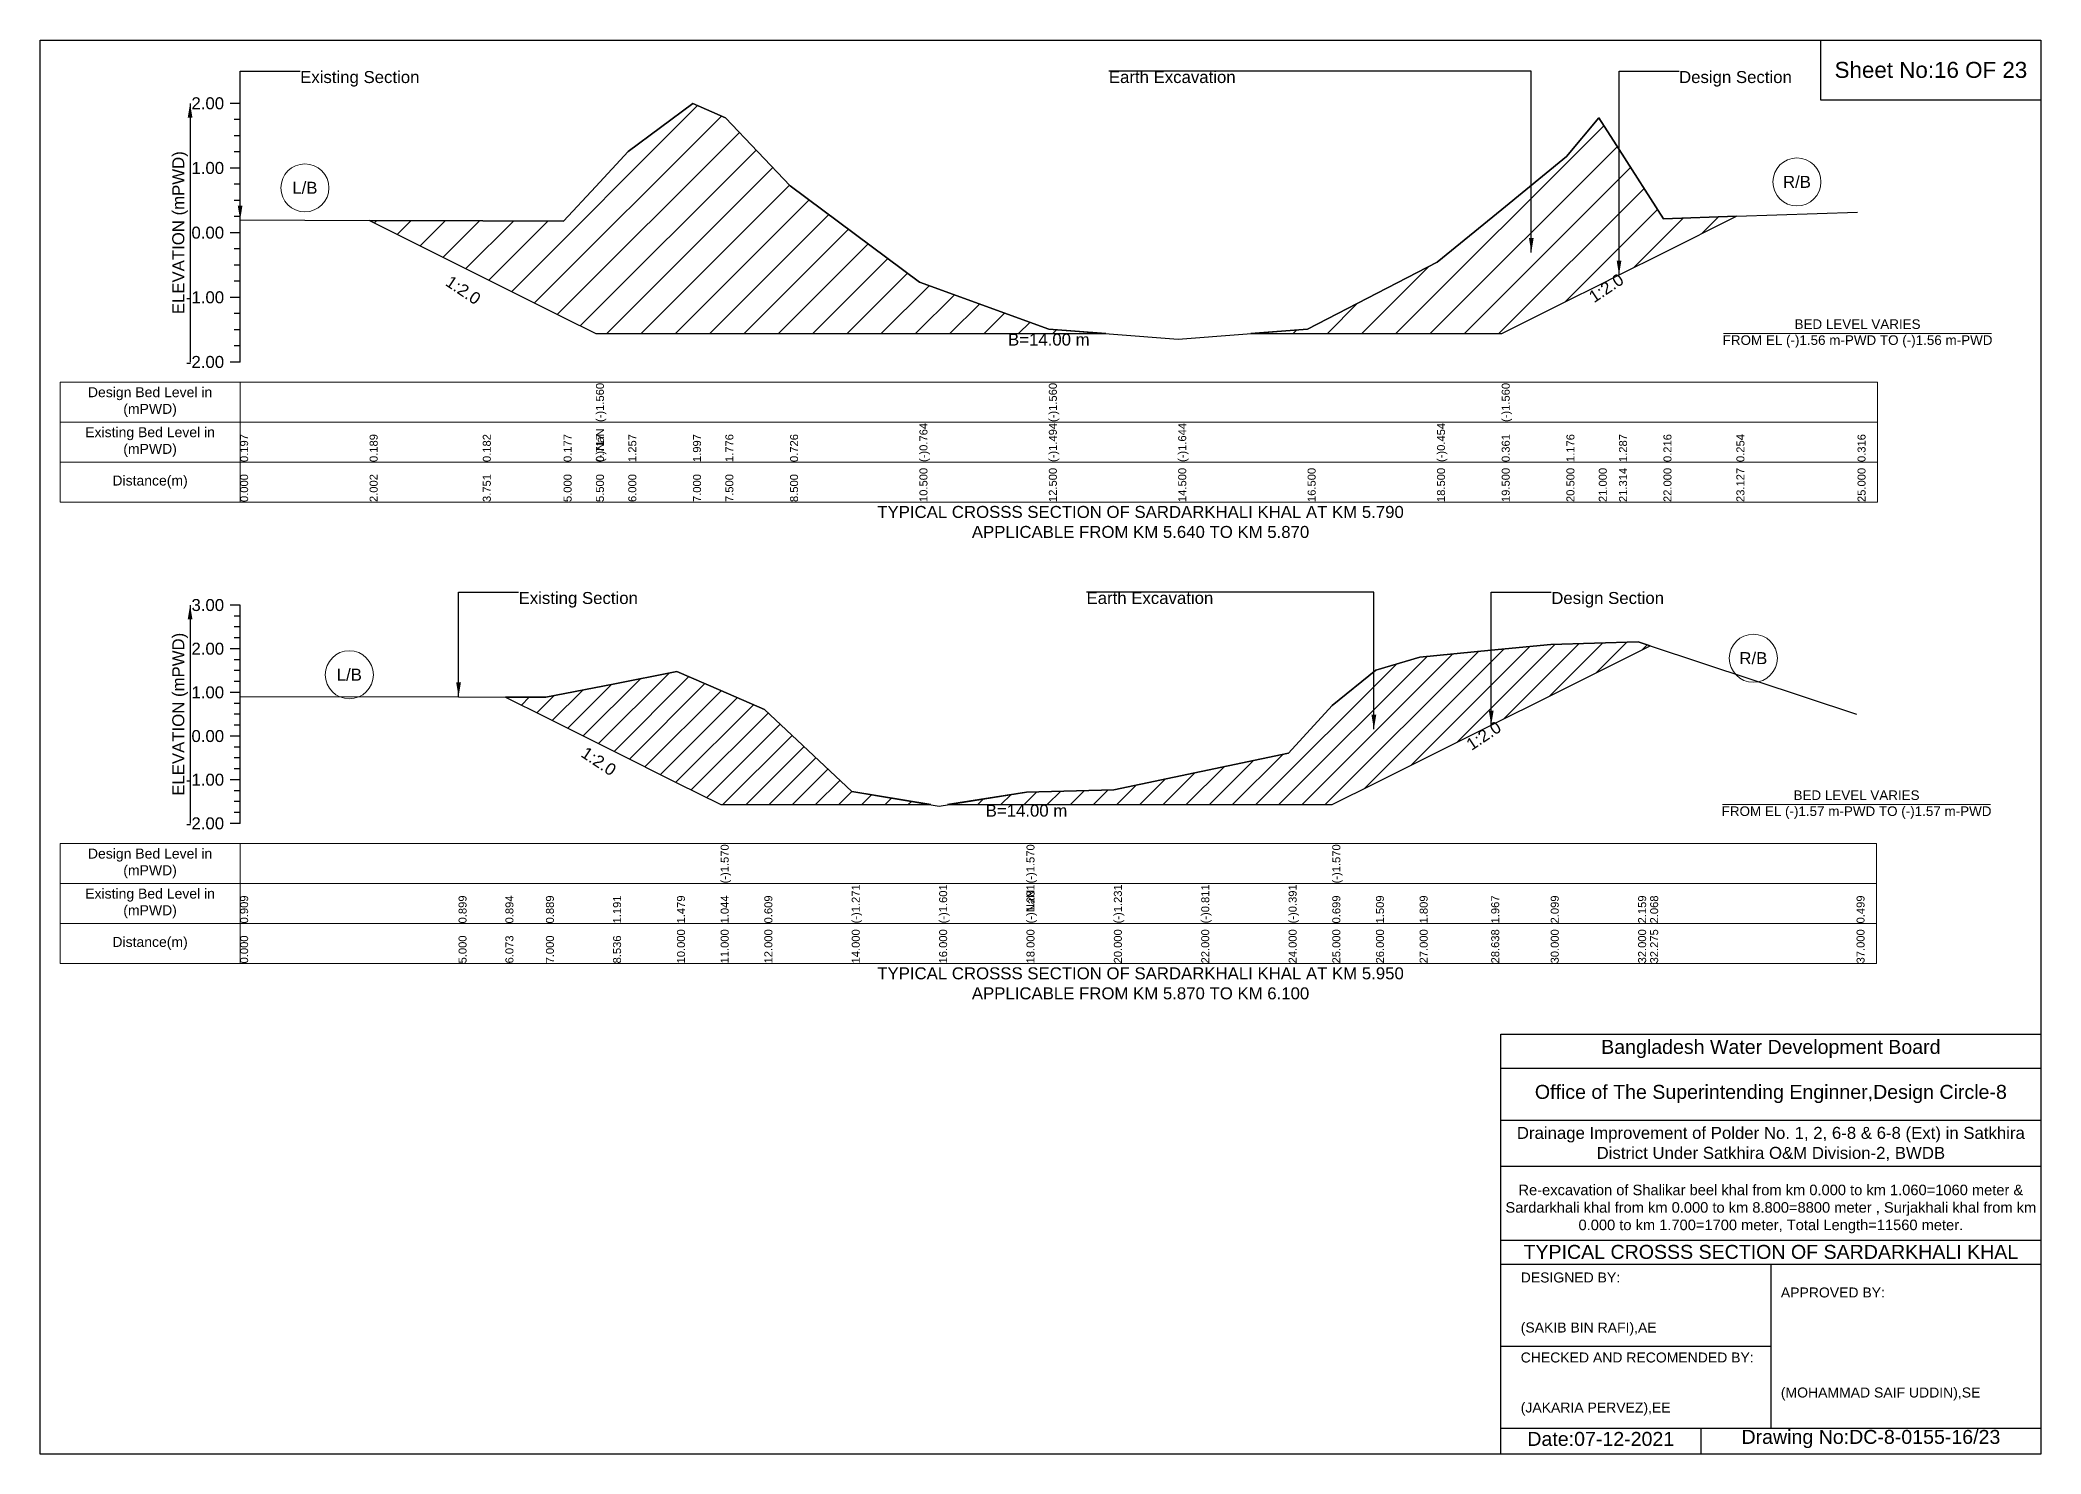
# Model space of a CAD drawing. Header units: inches. Extents: x 93000 to 506000, y -4242 to 0.
# Drawn here: x 250000 to 256000, y -4242 to 0 of the extents above; entities that cross this region are included whole.
import ezdxf

# ---------------------------------------------------------------- set-up
doc = ezdxf.new("R2010")
doc.units = ezdxf.units.IN
doc.header["$LTSCALE"] = 7
doc.header["$MEASUREMENT"] = 0
for name, color, linetype, lineweight in [('Cross section Data Border', 7, 'Continuous', 9), ('Cross Section Labels', 7, 'Continuous', 9), ('Existing_Bed_Level for Xsection', 7, 'Continuous', 25)]:
    doc.layers.add(name, color=color, linetype=linetype, lineweight=lineweight)
doc.styles.get("Standard").update_dxf_attribs({"font": 'arial.ttf'})
doc.dimstyles.get("Standard").update_dxf_attribs({"dimtxt": 0.18, "dimasz": 0.18, "dimexe": 0.18, "dimexo": 0.0625, "dimgap": 0.09, "dimtad": 0, "dimtih": 1, "dimtoh": 1, "dimdec": 4, "dimzin": 0, "dimdsep": 46, "dimtxsty": 'Standard', "dimcen": 0.09, "dimadec": 0, "dimazin": 0, "dimtfac": 1, "dimtdec": 4, "dimtofl": 0, "dimtmove": 0, "dimatfit": 3, "dimfxl": 1, "dimtolj": 1, "dimtzin": 0, "dimarcsym": 0})

msp = doc.modelspace()

# ---------------------------------------------------------------- hatches: boundary and pattern name
at = {"layer": 'Existing_Bed_Level for Xsection'}
h = msp.add_hatch(dxfattribs=at)
h.set_pattern_fill('ANSI31', color=256, scale=582, style=0)
h.paths.add_polyline_path([(250988.4, -541.4), (251327.7, -711.1), (251570, -832.2), (251667, -880.7), (251764, -880.7), (251958, -880.7), (252055, -880.7), (252249, -880.7), (252637, -880.7), (253025, -880.7), (253195.7, -880.7), (253025, -867.9), (252637, -726.3), (252249, -437.2), (252055, -233.5), (251958, -190.6), (251764, -334.2), (251667, -439), (251570, -543.7), (251327.7, -542.8)])
h = msp.add_hatch(dxfattribs=at)
h.set_pattern_fill('ANSI31', color=256, scale=582, style=0)
h.paths.add_polyline_path([(253630.3, -880.7), (253801, -880.7), (254189, -880.7), (254383, -880.7), (254577, -783.7), (254674, -735.2), (254734.8, -704.8), (254868, -638.2), (255086.7, -528.9), (254868, -536.2), (254734.8, -328.4), (254674, -233.5), (254577, -349.9), (254383, -508), (254189, -666.1), (253801, -867.9)])
h = msp.add_hatch(dxfattribs=at)
h.set_pattern_fill('ANSI31', color=256, scale=393, style=0)
h.paths.add_polyline_path([(252721.4, -2293.9), (252958, -2293.9), (253220, -2293.9), (253482, -2293.9), (253744, -2293.9), (253875, -2293.9), (254006, -2228.4), (254137, -2162.9), (254351.5, -2055.7), (254530, -1966.4), (254792, -1835.4), (254828.1, -1817.4), (254792, -1805.4), (254530, -1813.3), (254351.5, -1830.6), (254137, -1851.3), (254006, -1890.6), (253875, -1996.7), (253744, -2139.5), (253482, -2194.5), (253220, -2249.5), (252958, -2256.1)])
h = msp.add_hatch(dxfattribs=at)
h.set_pattern_fill('ANSI31', color=256, scale=393, style=0)
h.paths.add_polyline_path([(251395.5, -1971.2), (251517, -2031.9), (251718.3, -2132.6), (251910, -2228.4), (252041, -2293.9), (252172, -2293.9), (252434, -2293.9), (252671.4, -2293.9), (252434, -2254.8), (252172, -2008.5), (252041, -1951.5), (251910, -1894.5), (251718.3, -1932.2), (251517, -1971.8)])

# ---------------------------------------------------------------- linework, layer by layer
for points in [[(250000, 0), (256000, 0), (256000, -4242), (250000, -4242)], [(255340, 0), (256000, 0), (256000, -180), (255340, -180)]]:
    msp.add_lwpolyline(points, close=True)
for points in [[(254380, -4242), (254380, -2982), (256000, -2982)], [(254380, -3084), (256000, -3084)], [(254380, -3240), (256000, -3240)], [(254380, -3378), (256000, -3378)], [(254380, -3600), (256000, -3600)], [(254380, -3672), (256000, -3672)], [(255190, -3672), (255190, -4164)], [(254380, -3918), (255190, -3918)], [(254380, -4164), (256000, -4164)], [(254980, -4164), (254980, -4242)]]:
    msp.add_lwpolyline(points)
at = {"layer": 'Cross section Data Border'}
for points in [[(250060, -1026.1), (255510, -1026.1), (255510, -1386.1), (250060, -1386.1)], [(250060, -2410.3), (255507, -2410.3), (255507, -2770.3), (250060, -2770.3)]]:
    msp.add_lwpolyline(points, close=True, dxfattribs=at)
for points in [[(250600, -1026.1), (250600, -1386.1)], [(250060, -1146.1), (255510, -1146.1)], [(250060, -1266.1), (255510, -1266.1)], [(250600, -2410.3), (250600, -2770.3)], [(250060, -2530.3), (255507, -2530.3)], [(250060, -2650.3), (255507, -2650.3)]]:
    msp.add_lwpolyline(points, dxfattribs=at)
at = {"layer": 'Cross Section Labels'}
for points in [[(255048.1, -880.7), (255851.9, -880.7)], [(255045.1, -2293.9), (255848.9, -2293.9)]]:
    msp.add_lwpolyline(points, dxfattribs=at)
for centre in [(255268.3, -425.8), (250794.2, -443.6), (255137.5, -1854.7), (250927.5, -1904.3)]:
    msp.add_circle(centre, 72, dxfattribs=at)
at = {"layer": 'Existing_Bed_Level for Xsection'}
for points in [[(250600, -190.1), (250570, -190.1)], [(250600, -238.6), (250582, -238.6)], [(250600, -966.1), (250600, -772.1), (250600, -578.1), (250600, -384.1), (250600, -190.1)], [(250600, -539.8), (250988.4, -541.4), (251327.7, -542.8), (251570, -543.7), (251667, -439), (251667, -439), (251764, -334.2), (251958, -190.6), (252055, -233.5), (252249, -437.2), (252637, -726.3), (253025, -867.9), (253025, -867.9), (253413, -897), (253801, -867.9), (254189, -666.1), (254383, -508), (254383, -508), (254577, -349.9), (254674, -233.5), (254734.8, -328.4), (254868, -536.2), (255086.7, -528.9), (255450, -516.8)], [(250600, -287.1), (250582, -287.1)], [(250600, -335.6), (250582, -335.6)], [(250600, -384.1), (250570, -384.1)], [(250600, -432.6), (250582, -432.6)], [(250600, -481.1), (250582, -481.1)], [(250600, -529.6), (250582, -529.6)], [(250600, -578.1), (250570, -578.1)], [(250600, -626.6), (250582, -626.6)], [(250600, -675.1), (250582, -675.1)], [(250600, -772.1), (250570, -772.1)], [(250600, -723.6), (250582, -723.6)], [(250600, -820.6), (250582, -820.6)], [(250600, -869.1), (250582, -869.1)], [(250600, -917.6), (250582, -917.6)], [(250600, -966.1), (250570, -966.1)], [(250600, -1695.3), (250570, -1695.3)], [(250600, -1728), (250582, -1728)], [(250600, -2350.3), (250600, -2219.3), (250600, -2088.3), (250600, -1957.3), (250600, -1826.3), (250600, -1695.3)], [(250600, -1760.8), (250582, -1760.8)], [(250600, -1793.5), (250582, -1793.5)], [(250600, -1826.3), (250570, -1826.3)], [(250600, -1859), (250582, -1859)], [(250600, -1969.2), (251255, -1970.5), (251395.5, -1971.2), (251517, -1971.8), (251718.3, -1932.2), (251910, -1894.5), (252041, -1951.5), (252041, -1951.5), (252172, -2008.5), (252434, -2254.8), (252696, -2298), (252958, -2256.1), (252958, -2256.1), (253220, -2249.5), (253482, -2194.5), (253744, -2139.5), (253875, -1996.7), (253875, -1996.7), (254006, -1890.6), (254137, -1851.3), (254351.5, -1830.6), (254530, -1813.3), (254792, -1805.4), (254828.1, -1817.4), (255447, -2022.9)], [(250600, -1891.8), (250582, -1891.8)], [(250600, -1957.3), (250570, -1957.3)], [(250600, -1924.5), (250582, -1924.5)], [(250600, -1990), (250582, -1990)], [(250600, -2022.8), (250582, -2022.8)], [(250600, -2088.3), (250570, -2088.3)], [(250600, -2055.5), (250582, -2055.5)], [(250600, -2121), (250582, -2121)], [(250600, -2153.8), (250582, -2153.8)], [(250600, -2219.3), (250570, -2219.3)], [(250600, -2186.5), (250582, -2186.5)], [(250600, -2252), (250582, -2252)], [(250600, -2284.8), (250582, -2284.8)], [(250600, -2317.5), (250582, -2317.5)], [(250600, -2350.3), (250570, -2350.3)]]:
    msp.add_lwpolyline(points, dxfattribs=at)
for points in [[(250988.4, -541.4), (251327.7, -711.1), (251570, -832.2), (251667, -880.7), (251667, -880.7), (251764, -880.7), (251958, -880.7), (252055, -880.7), (252249, -880.7), (252637, -880.7), (253025, -880.7), (253025, -880.7), (253195.7, -880.7), (253025, -867.9), (253025, -867.9), (252637, -726.3), (252249, -437.2), (252055, -233.5), (251958, -190.6), (251764, -334.2), (251667, -439), (251667, -439), (251570, -543.7), (251327.7, -542.8)], [(253630.3, -880.7), (253801, -880.7), (254189, -880.7), (254383, -880.7), (254383, -880.7), (254577, -783.7), (254674, -735.2), (254734.8, -704.8), (254868, -638.2), (255086.7, -528.9), (255086.7, -528.9), (255086.7, -528.9), (254868, -536.2), (254734.8, -328.4), (254674, -233.5), (254577, -349.9), (254383, -508), (254383, -508), (254189, -666.1), (253801, -867.9)], [(252721.4, -2293.9), (252958, -2293.9), (252958, -2293.9), (253220, -2293.9), (253482, -2293.9), (253744, -2293.9), (253875, -2293.9), (253875, -2293.9), (254006, -2228.4), (254137, -2162.9), (254351.5, -2055.7), (254530, -1966.4), (254792, -1835.4), (254828.1, -1817.4), (254792, -1805.4), (254530, -1813.3), (254351.5, -1830.6), (254137, -1851.3), (254006, -1890.6), (253875, -1996.7), (253875, -1996.7), (253744, -2139.5), (253482, -2194.5), (253220, -2249.5), (252958, -2256.1), (252958, -2256.1)], [(251395.5, -1971.2), (251395.5, -1971.2), (251517, -2031.9), (251718.3, -2132.6), (251910, -2228.4), (252041, -2293.9), (252041, -2293.9), (252172, -2293.9), (252434, -2293.9), (252671.4, -2293.9), (252434, -2254.8), (252172, -2008.5), (252041, -1951.5), (252041, -1951.5), (251910, -1894.5), (251718.3, -1932.2), (251517, -1971.8), (251395.5, -1971.2)]]:
    msp.add_lwpolyline(points, close=True, dxfattribs=at)

# ---------------------------------------------------------------- texts
at = {"attachment_point": 5}
for s, insert, char_height in [('Sheet No:16 OF 23', (255670, -90), 48), ('Bangladesh Water Development Board', (255190, -3027), 42), ('Office of The Superintending Enginner,Design Circle-8', (255190, -3162), 42)]:
    msp.add_mtext(s, dxfattribs=dict(at, insert=insert, char_height=char_height))
for s, insert, char_height, width, attachment_point in [('Drainage Improvement of Polder No. 1, 2, 6-8 & 6-8 (Ext) in Satkhira District Under Satkhira O&M Division-2, BWDB', (255190, -3312), 36, 1680, 5), ('Re-excavation of Shalikar beel khal from km 0.000 to km 1.060=1060 meter & Sardarkhali khal from km 0.000 to km 8.800=8800 meter , Surjakhali khal from km 0.000 to km 1.700=1700 meter, Total Length=11560 meter.', (255190, -3507), 31.4683, 1620, 5), ('TYPICAL CROSSS SECTION OF SARDARKHALI KHAL', (255190, -3636), 42, 1680, 5), ('DESIGNED BY:^J^J^J(SAKIB BIN RAFI),AE', (254440, -3792), 30, 840, 4), ('APPROVED BY:^J^J^J^J^J^J(MOHAMMAD SAIF UDDIN),SE', (255220, -3912), 30, 840, 4), ('CHECKED AND RECOMENDED BY:^J^J^J(JAKARIA PERVEZ),EE', (254440, -4032), 30, 840, 4), ('Date:07-12-2021', (254680, -4197), 42, 840, 5), ('Drawing No:DC-8-0155-16/23', (255490, -4197), 42, 1320, 5)]:
    msp.add_mtext(s, dxfattribs=dict(insert=insert, char_height=char_height, width=width, attachment_point=attachment_point))
at = {"layer": 'Cross section Data Border', "char_height": 30, "width": 480, "attachment_point": 5}
for s, insert in [('Design Bed Level in (mPWD)', (250330, -1086.1)), ('Existing Bed Level in (mPWD)', (250330, -1206.1)), ('Distance(m)', (250330, -1326.1)), ('Design Bed Level in (mPWD)', (250330, -2470.3)), ('Existing Bed Level in (mPWD)', (250330, -2590.3)), ('Distance(m)', (250330, -2710.3))]:
    msp.add_mtext(s, dxfattribs=dict(at, insert=insert))
at = {"layer": 'Cross Section Labels'}
for s, insert, char_height, attachment_point in [('Existing Section', (250780, -93.1), 36, 1), ('Earth Excavation', (253205, -93.1), 36, 1), ('Design Section', (254914.8, -93.1), 36, 1), ('R/B', (255268.3, -425.8), 36, 5), ('L/B', (250794.2, -443.6), 36, 5), ('BED LEVEL VARIES ^JFROM EL (-)1.56 m-PWD TO (-)1.56 m-PWD', (255450, -880.7), 28.8, 5), ('B=14.00 m', (253025, -880.7), 36, 2), ('TYPICAL CROSSS SECTION OF SARDARKHALI KHAL AT KM 5.790^JAPPLICABLE FROM KM 5.640 TO KM 5.870', (253300, -1446.1), 36, 5), ('Existing Section', (251435, -1656), 36, 1), ('Earth Excavation', (253138, -1656), 36, 1), ('Design Section', (254531.5, -1656), 36, 1), ('R/B', (255137.5, -1854.7), 36, 5), ('L/B', (250927.5, -1904.3), 36, 5), ('BED LEVEL VARIES ^JFROM EL (-)1.57 m-PWD TO (-)1.57 m-PWD', (255447, -2293.9), 28.8, 5), ('B=14.00 m', (252958, -2293.9), 36, 2), ('TYPICAL CROSSS SECTION OF SARDARKHALI KHAL AT KM 5.950^JAPPLICABLE FROM KM 5.870 TO KM 6.100', (253300, -2830.3), 36, 5)]:
    msp.add_mtext(s, dxfattribs=dict(at, insert=insert, char_height=char_height, attachment_point=attachment_point))
at = {"layer": 'Cross Section Labels', "char_height": 36, "attachment_point": 2}
for insert, rotation in [((251279.2, -735.3), 326.30993), ((254686.3, -729), 33.69007), ((254318.8, -2072), 33.69007), ((251685.5, -2148.9), 326.30993)]:
    msp.add_mtext('1:2.0', dxfattribs=dict(at, insert=insert, rotation=rotation))
at = {"layer": 'Existing_Bed_Level for Xsection', "char_height": 36, "attachment_point": 6}
for s, insert in [('2.00', (250552, -190.1)), ('1.00', (250552, -384.1)), ('0.00', (250552, -578.1)), ('-1.00', (250552, -772.1)), ('-2.00', (250552, -966.1)), ('3.00', (250552, -1695.3)), ('2.00', (250552, -1826.3)), ('1.00', (250552, -1957.3)), ('0.00', (250552, -2088.3)), ('-1.00', (250552, -2219.3)), ('-2.00', (250552, -2350.3))]:
    msp.add_mtext(s, dxfattribs=dict(at, insert=insert))
at = {"layer": 'Existing_Bed_Level for Xsection', "rotation": 90}
for s, insert, char_height, attachment_point in [('ELEVATION (mPWD)', (250420, -578.1), 36, 5), ('(-)1.560', (251667, -1146.1), 24, 1), ('(-)1.560', (253025, -1146.1), 24, 1), ('(-)1.560', (254383, -1146.1), 24, 1), ('0.197', (250600, -1266.1), 24, 1), ('0.189', (250988.4, -1266.1), 24, 1), ('0.182', (251327.7, -1266.1), 24, 1), ('0.177', (251570, -1266.1), 24, 1), ('(-)NaN', (251667, -1266.1), 24, 1), ('(-)NaN', (251667, -1266.1), 24, 1), ('0.717', (251667, -1266.1), 24, 1), ('0.717', (251667, -1266.1), 24, 1), ('1.257', (251764, -1266.1), 24, 1), ('1.997', (251958, -1266.1), 24, 1), ('1.776', (252055, -1266.1), 24, 1), ('1.776', (252055, -1266.1), 24, 1), ('0.726', (252249, -1266.1), 24, 1), ('(-)0.764', (252637, -1266.1), 24, 1), ('(-)1.494', (253025, -1266.1), 24, 1), ('(-)1.494', (253025, -1266.1), 24, 1), ('(-)1.494', (253025, -1266.1), 24, 1), ('(-)1.494', (253025, -1266.1), 24, 1), ('(-)1.644', (253413, -1266.1), 24, 1), ('(-)0.454', (254189, -1266.1), 24, 1), ('0.361', (254383, -1266.1), 24, 1), ('0.361', (254383, -1266.1), 24, 1), ('1.176', (254577, -1266.1), 24, 1), ('1.287', (254734.8, -1266.1), 24, 1), ('0.216', (254868, -1266.1), 24, 1), ('0.254', (255086.7, -1266.1), 24, 1), ('0.316', (255450, -1266.1), 24, 1), ('0.000', (250600, -1386.1), 24, 1), ('2.002', (250988.4, -1386.1), 24, 1), ('3.751', (251327.7, -1386.1), 24, 1), ('5.000', (251570, -1386.1), 24, 1), ('5.500', (251667, -1386.1), 24, 1), ('5.500', (251667, -1386.1), 24, 1), ('5.500', (251667, -1386.1), 24, 1), ('6.000', (251764, -1386.1), 24, 1), ('7.000', (251958, -1386.1), 24, 1), ('7.500', (252055, -1386.1), 24, 1), ('8.500', (252249, -1386.1), 24, 1), ('10.500', (252637, -1386.1), 24, 1), ('12.500', (253025, -1386.1), 24, 1), ('12.500', (253025, -1386.1), 24, 1), ('12.500', (253025, -1386.1), 24, 1), ('14.500', (253413, -1386.1), 24, 1), ('16.500', (253801, -1386.1), 24, 1), ('18.500', (254189, -1386.1), 24, 1), ('19.500', (254383, -1386.1), 24, 1), ('19.500', (254383, -1386.1), 24, 1), ('19.500', (254383, -1386.1), 24, 1), ('20.500', (254577, -1386.1), 24, 1), ('21.000', (254674, -1386.1), 24, 1), ('21.314', (254734.8, -1386.1), 24, 1), ('22.000', (254868, -1386.1), 24, 1), ('23.127', (255086.7, -1386.1), 24, 1), ('25.000', (255450, -1386.1), 24, 1), ('ELEVATION (mPWD)', (250420, -2022.8), 36, 5), ('(-)1.570', (252041, -2530.3), 24, 1), ('(-)1.570', (252958, -2530.3), 24, 1), ('(-)1.570', (253875, -2530.3), 24, 1), ('0.909', (250600, -2650.3), 24, 1), ('0.899', (251255, -2650.3), 24, 1), ('0.894', (251395.5, -2650.3), 24, 1), ('0.889', (251517, -2650.3), 24, 1), ('1.191', (251718.3, -2650.3), 24, 1), ('1.479', (251910, -2650.3), 24, 1), ('1.044', (252041, -2650.3), 24, 1), ('1.044', (252041, -2650.3), 24, 1), ('1.044', (252041, -2650.3), 24, 1), ('0.609', (252172, -2650.3), 24, 1), ('(-)1.271', (252434, -2650.3), 24, 1), ('(-)1.601', (252696, -2650.3), 24, 1), ('(-)1.281', (252958, -2650.3), 24, 1), ('(-)1.281', (252958, -2650.3), 24, 1), ('(-)NaN', (252958, -2650.3), 24, 1), ('(-)1.231', (253220, -2650.3), 24, 1), ('(-)0.811', (253482, -2650.3), 24, 1), ('(-)0.391', (253744, -2650.3), 24, 1), ('0.699', (253875, -2650.3), 24, 1), ('0.699', (253875, -2650.3), 24, 1), ('0.699', (253875, -2650.3), 24, 1), ('1.509', (254006, -2650.3), 24, 1), ('1.809', (254137, -2650.3), 24, 1), ('1.967', (254351.5, -2650.3), 24, 1), ('2.099', (254530, -2650.3), 24, 1), ('2.159', (254792, -2650.3), 24, 1), ('2.068', (254828.1, -2650.3), 24, 1), ('0.499', (255447, -2650.3), 24, 1), ('0.000', (250600, -2770.3), 24, 1), ('5.000', (251255, -2770.3), 24, 1), ('6.073', (251395.5, -2770.3), 24, 1), ('7.000', (251517, -2770.3), 24, 1), ('8.536', (251718.3, -2770.3), 24, 1), ('10.000', (251910, -2770.3), 24, 1), ('11.000', (252041, -2770.3), 24, 1), ('11.000', (252041, -2770.3), 24, 1), ('11.000', (252041, -2770.3), 24, 1), ('12.000', (252172, -2770.3), 24, 1), ('14.000', (252434, -2770.3), 24, 1), ('16.000', (252696, -2770.3), 24, 1), ('18.000', (252958, -2770.3), 24, 1), ('18.000', (252958, -2770.3), 24, 1), ('18.000', (252958, -2770.3), 24, 1), ('20.000', (253220, -2770.3), 24, 1), ('22.000', (253482, -2770.3), 24, 1), ('24.000', (253744, -2770.3), 24, 1), ('25.000', (253875, -2770.3), 24, 1), ('25.000', (253875, -2770.3), 24, 1), ('25.000', (253875, -2770.3), 24, 1), ('26.000', (254006, -2770.3), 24, 1), ('27.000', (254137, -2770.3), 24, 1), ('28.638', (254351.5, -2770.3), 24, 1), ('30.000', (254530, -2770.3), 24, 1), ('32.000', (254792, -2770.3), 24, 1), ('32.275', (254828.1, -2770.3), 24, 1), ('37.000', (255447, -2770.3), 24, 1)]:
    msp.add_mtext(s, dxfattribs=dict(at, insert=insert, char_height=char_height, attachment_point=attachment_point))

# ---------------------------------------------------------------- leaders
at = {"layer": 'Cross Section Labels', "annotation_type": 0, "has_hookline": 1}
for points, hookline_direction, text_width in [([(250600, -539.8), (250600, -93.1), (250779.9, -93.1)], 0, 350.4), ([(254471.7, -637.2), (254471.7, -93.1), (253205.1, -93.1)], 1, 372.7), ([(254734.8, -704.8), (254734.8, -93.1), (254914.7, -93.1)], 0, 330.9), ([(251255, -1970.5), (251255, -1656), (251434.9, -1656)], 0, 350.4), ([(253999.6, -2067.6), (253999.6, -1656), (253138.1, -1656)], 1, 372.7), ([(254351.5, -2055.7), (254351.5, -1656), (254531.4, -1656)], 0, 330.9)]:
    msp.add_leader(points, dimstyle='Standard', override={"dimasz": 43.2}, dxfattribs=dict(at, hookline_direction=hookline_direction, text_width=text_width))
at = {"layer": 'Existing_Bed_Level for Xsection'}
for points in [[(250450, -190.1), (250450, -966.1)], [(250450, -1695.3), (250450, -2350.3)]]:
    msp.add_leader(points, dimstyle='Standard', override={"dimasz": 43.2}, dxfattribs=at)

doc.saveas('drawing.dxf')
